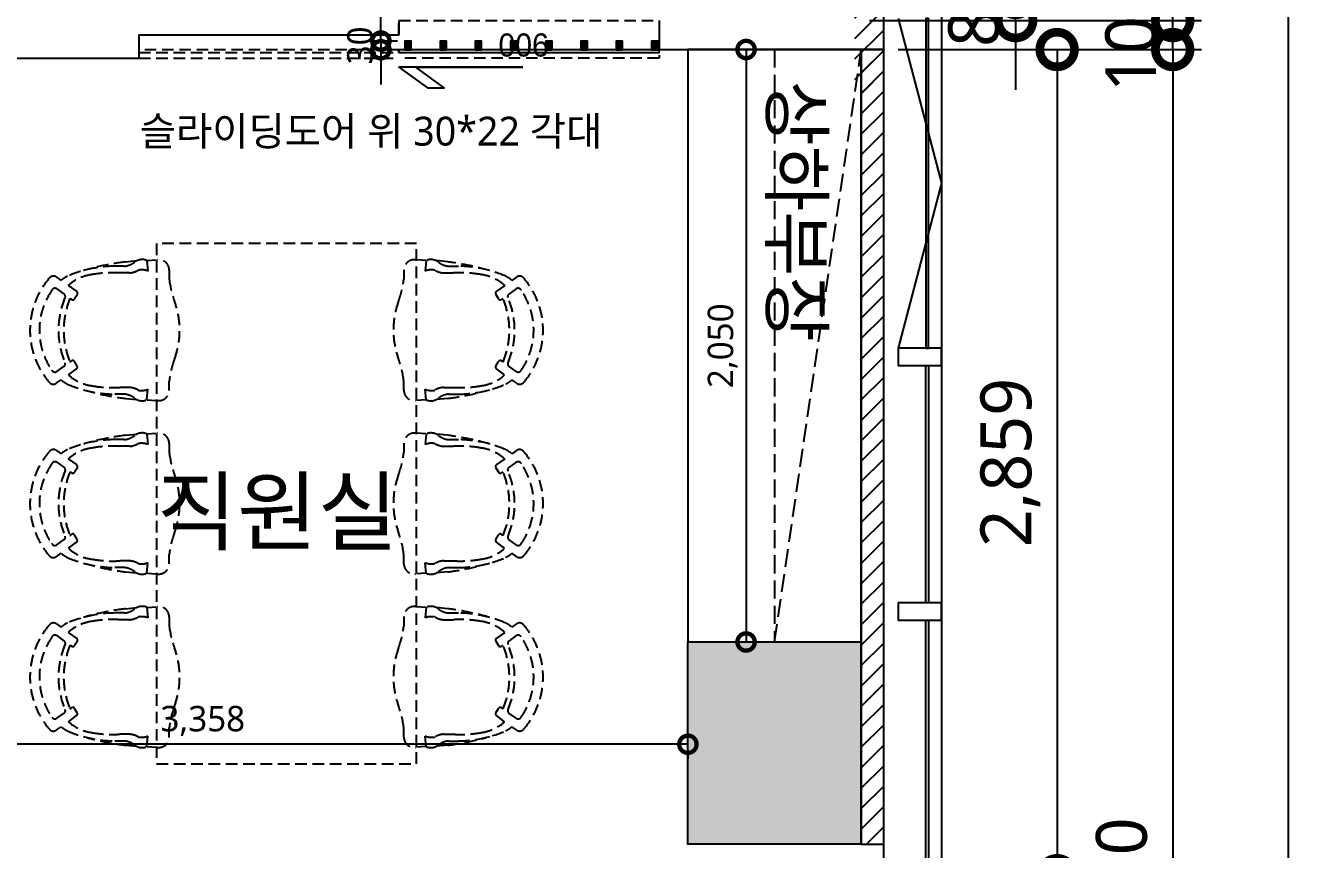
# Model space of a CAD drawing. Extents: x 11477420 to 23072185, y -28506554 to -14238804.
# Drawn here: x 11534905 to 11539374, y -14255706 to -14252857 of the extents above; entities that cross this region are included whole.
import ezdxf
from ezdxf.enums import TextEntityAlignment as Align

# ---------------------------------------------------------------- set-up
doc = ezdxf.new("R2010")
doc.units = 0
doc.header["$LTSCALE"] = 50
doc.header["$MEASUREMENT"] = 0
doc.linetypes.add('DASH', pattern=[0.35, 0.25, -0.1])
doc.linetypes.add('DH-HID2', pattern=[1.2, 0.8, -0.4])
doc.layers.get('0').update_dxf_attribs({"linetype": 'CONTINUOUS'})
doc.layers.get('DEFPOINTS').update_dxf_attribs({"linetype": 'CONTINUOUS'})
for name, color, linetype in [('03-TEXT', 3, 'CONTINUOUS'), ('03-WAL NEW', 3, 'CONTINUOUS'), ('07-DIM WAL', 5, 'CONTINUOUS'), ('1.천장.벽체선(내벽)', 3, 'CONTINUOUS'), ('2.글자선', 60, 'CONTINUOUS'), ('2CONTINUOUS', 2, 'CONTINUOUS'), ('3 가구-붙박이', 6, 'CONTINUOUS'), ('3.기호.계단선', 30, 'CONTINUOUS'), ('4.가구-붙박이', 6, 'CONTINUOUS'), ('8.패턴선', 8, 'CONTINUOUS'), ('C-WIN', 4, 'CONTINUOUS'), ('CO-DOOR', 8, 'CONTINUOUS'), ('FU-FURM', 251, 'DH-HID2')]:
    doc.layers.add(name, color=color, linetype=linetype)
doc.styles.add('DAWIN', font='NanumSquareR.ttf')
doc.styles.add('W-TEXT2', font='Dotum.ttf')
doc.styles.add('맑은 고딕', font='malgun.ttf')
doc.dimstyles.new('40', dxfattribs={"dimscale": 40, "dimtxt": 2.2, "dimasz": 3, "dimexe": 1.25, "dimexo": 0.625, "dimtad": 1, "dimdec": 0, "dimzin": 0, "dimdsep": 46, "dimlunit": 6, "dimtxsty": 'DAWIN', "dimblk1": 'DOTSMALL', "dimblk2": 'DOTSMALL', "dimsah": 1, "dimcen": 0.001, "dimclrd": 1, "dimclre": 1, "dimclrt": 3, "dimadec": 0, "dimazin": 0, "dimtfac": 1, "dimtdec": 0, "dimtix": 1, "dimtmove": 2, "dimatfit": 3, "dimldrblk": 'DOTSMALL', "dimfxl": 0, "dimtolj": 1, "dimtzin": 0, "dimarcsym": 0})
doc.dimstyles.new('80', dxfattribs={"dimscale": 80, "dimtxt": 2.2, "dimasz": 3, "dimexe": 1.25, "dimexo": 0.625, "dimtad": 1, "dimdec": 0, "dimzin": 0, "dimdsep": 46, "dimlunit": 6, "dimtxsty": 'DAWIN', "dimblk1": 'DOTSMALL', "dimblk2": 'DOTSMALL', "dimsah": 1, "dimcen": 0.001, "dimclrd": 1, "dimclre": 1, "dimclrt": 3, "dimadec": 0, "dimazin": 0, "dimtfac": 1, "dimtdec": 0, "dimtix": 1, "dimtmove": 2, "dimatfit": 3, "dimldrblk": 'DOTSMALL', "dimfxl": 0, "dimtolj": 1, "dimtzin": 0, "dimarcsym": 0})

# ---------------------------------------------------------------- blocks, each defined once
blk = doc.blocks.new('flooor')
at = {"layer": '8.패턴선', "ltscale": 30}
h = blk.add_hatch(color=256, dxfattribs=at)
h.dxf.hatch_style = 1
h.paths.add_polyline_path([(11507656.8, -14172891.8), (11491856.8, -14172891.8), (11491856.8, -14188496.8), (11492056.8, -14188496.8), (11492056.8, -14187881.8), (11492216.8, -14187881.8), (11492216.8, -14187096.8), (11492056.8, -14187096.8), (11492056.8, -14177741.8), (11494956.8, -14177741.8), (11494956.8, -14177541.8), (11492056.8, -14177541.8), (11492056.8, -14173091.8), (11494756.8, -14173091.8), (11494756.8, -14176541.8), (11494956.8, -14176541.8), (11494956.8, -14173091.8), (11500056.8, -14173091.8), (11500056.8, -14176141.8), (11500256.8, -14176141.8), (11500256.8, -14173091.8), (11503456.8, -14173091.8), (11503456.8, -14176141.8), (11503656.8, -14176141.8), (11503656.8, -14175391.8), (11504256.8, -14175391.8), (11504256.8, -14175302.3), (11504246.8, -14175302.3), (11504246.8, -14175262.3), (11504256.8, -14175191.8), (11503656.8, -14175191.8), (11503656.8, -14173091.8), (11505856.8, -14173091.8), (11505856.8, -14175191.8), (11505256.8, -14175191.8), (11505256.8, -14175262.3), (11505266.8, -14175262.3), (11505266.8, -14175316.8), (11505256.8, -14175316.8), (11505256.8, -14175391.8), (11506056.8, -14175391.8), (11506056.8, -14174691.8), (11509204.8, -14174691.8), (11509204.8, -14174491.8), (11506056.8, -14174491.8), (11506056.8, -14173091.8), (11507656.8, -14173091.8)])
h.paths.add_polyline_path([(11499856.8, -14177741.8), (11504356.8, -14177741.8), (11504356.8, -14177541.8), (11499106.8, -14177541.8), (11499106.8, -14177566.8), (11499106.8, -14177716.8), (11499106.8, -14177741.8), (11499106.8, -14177991.8), (11499856.8, -14177991.8)], flags=17)
h.paths.add_polyline_path([(11506056.8, -14177541.8), (11505856.8, -14177541.8), (11505356.8, -14177541.8), (11505356.8, -14177741.8), (11505356.8, -14177941.8), (11506056.8, -14177941.8)], flags=17)
h.paths.add_polyline_path([(11512534.8, -14172891.8), (11511656.8, -14172891.8), (11511656.8, -14173091.8), (11511656.8, -14173691.8), (11512334.8, -14173691.8), (11512334.8, -14174491.8), (11511854.8, -14174491.8), (11511854.8, -14174691.8), (11512334.8, -14174691.8), (11512334.8, -14174791.8), (11512534.8, -14174791.8)])
h.paths.add_polyline_path([(11512534.8, -14175641.8), (11512384.8, -14175641.8), (11512334.8, -14175641.8), (11512334.8, -14176391.8), (11512534.8, -14176391.8)])
h.paths.add_polyline_path([(11512534.8, -14176941.8), (11512384.8, -14176941.8), (11512334.8, -14176941.8), (11512334.8, -14177100.8), (11511772.8, -14177100.8), (11511772.8, -14177941.8), (11512334.8, -14177941.8), (11512334.8, -14178041.8), (11512534.8, -14178041.8)])
h.paths.add_polyline_path([(11512534.8, -14179271.8), (11512384.8, -14179271.8), (11512334.8, -14179271.8), (11512334.8, -14179836.8), (11512534.8, -14179836.8)])
h.paths.add_polyline_path([(11512256.8, -14184446.8), (11511656.8, -14184446.8), (11511656.8, -14185146.8), (11512256.8, -14185146.8)])
h.paths.add_polyline_path([(11507213.8, -14187066.8), (11506733.8, -14187066.8), (11506733.8, -14187846.8), (11507213.8, -14187846.8)], flags=17)
h.paths.add_polyline_path([(11499706.8, -14186781.8), (11499221.8, -14186781.8), (11499221.8, -14187556.8), (11499706.8, -14187556.8)], flags=17)
at = {"ltscale": 30}
blk.add_lwpolyline([(11512384.8, -14182289.8), (11512534.8, -14182859.8), (11512384.8, -14183429.8)], dxfattribs=at)
at = {"layer": '2CONTINUOUS', "ltscale": 30}
blk.add_line((11512256.8, -14185146.8), (11512256.8, -14184446.8), dxfattribs=at)
blk.add_lwpolyline([(11512256.8, -14185146.8), (11511656.8, -14185146.8), (11511656.8, -14184446.8), (11512256.8, -14184446.8)], dxfattribs=at)
at = {"layer": 'C-WIN', "ltscale": 30}
for p, q in [((11512334.8, -14185255.4), (11512334.8, -14179836.8)), ((11512534.8, -14179836.8), (11512534.8, -14185338.2))]:
    blk.add_line(p, q, dxfattribs=at)
for points in [[(11512479.8, -14183429.8), (11512489.8, -14183429.8), (11512489.8, -14182289.8), (11512479.8, -14182289.8)], [(11512534.8, -14183489.8), (11512534.8, -14183429.8), (11512384.8, -14183429.8), (11512384.8, -14183489.8)], [(11512534.8, -14184371.1), (11512534.8, -14184311.1), (11512384.8, -14184311.1), (11512384.8, -14184371.1)]]:
    blk.add_lwpolyline(points, close=True, dxfattribs=at)
for points in [[(11512479.8, -14184311.1), (11512479.8, -14183489.8), (11512489.8, -14183489.8), (11512489.8, -14184311.1)], [(11512479.8, -14185315.1), (11512479.8, -14184371.1)], [(11512489.8, -14184371.1), (11512489.8, -14185319.3)]]:
    blk.add_lwpolyline(points, dxfattribs=at)
blk = doc.blocks.new('_DOTSMALL')
at = {"color": 0, "linetype": 'ByBlock', "const_width": 0.5}
blk.add_lwpolyline([(-0.0625, 0, 1), (0.0625, 0, 1)], format="xyb", close=True, dxfattribs=at)
blk = doc.blocks.new('*D92')
at = {"layer": '07-DIM WAL', "color": 1, "lineweight": -2, "ltscale": 30}
for p, q in [((11537924.1, -14245384.4), (11539374.1, -14245384.4)), ((11539274.1, -14245384.4), (11539274.1, -14258839.4)), ((11537924.1, -14258839.4), (11539374.1, -14258839.4))]:
    blk.add_line(p, q, dxfattribs=at)
at = {"layer": 'DEFPOINTS', "color": 0, "ltscale": 30}
for p in [(11537874.1, -14245384.4), (11537874.1, -14258839.4), (11539274.1, -14258839.4)]:
    blk.add_point(p, dxfattribs=at)
at = {"layer": '07-DIM WAL', "color": 1, "lineweight": -2, "ltscale": 30, "xscale": 240, "yscale": 240, "zscale": 240}
for p, rotation in [((11539274.1, -14245384.4), 90), ((11539274.1, -14258839.4), 270)]:
    blk.add_blockref('_DOTSMALL', p, dxfattribs=dict(at, rotation=rotation))
at = {"layer": '07-DIM WAL', "color": 3, "ltscale": 30, "insert": (11539112.5, -14252111.9), "char_height": 176, "attachment_point": 5, "rotation": 90, "style": 'DAWIN'}
blk.add_mtext('\\A1;13,455', dxfattribs=at)
blk = doc.blocks.new('*D114')
at = {"layer": '07-DIM WAL', "color": 1, "lineweight": -2, "ltscale": 30}
for p, q in [((11538874.1, -14252839.4), (11538874.1, -14252599.4)), ((11537924.1, -14252839.4), (11538974.1, -14252839.4)), ((11538874.1, -14252939.4), (11538874.1, -14252839.4)), ((11537924.1, -14252939.4), (11538974.1, -14252939.4)), ((11538874.1, -14252939.4), (11538874.1, -14253179.4))]:
    blk.add_line(p, q, dxfattribs=at)
at = {"layer": 'DEFPOINTS', "color": 0, "ltscale": 30}
for p in [(11537874.1, -14252839.4), (11538874.1, -14252839.4), (11537874.1, -14252939.4)]:
    blk.add_point(p, dxfattribs=at)
at = {"layer": '07-DIM WAL', "color": 1, "lineweight": -2, "ltscale": 30, "xscale": 240, "yscale": 240, "zscale": 240}
for p, rotation in [((11538874.1, -14252839.4), 270), ((11538874.1, -14252939.4), 90)]:
    blk.add_blockref('_DOTSMALL', p, dxfattribs=dict(at, rotation=rotation))
at = {"layer": '07-DIM WAL', "color": 3, "ltscale": 30, "insert": (11538730, -14252889.4), "char_height": 176, "attachment_point": 5, "rotation": 90, "style": 'DAWIN'}
blk.add_mtext('\\A1;100', dxfattribs=at)
blk = doc.blocks.new('*D115')
at = {"layer": '07-DIM WAL', "color": 1, "lineweight": -2, "ltscale": 30}
for p, q in [((11537924.1, -14252939.4), (11538974.1, -14252939.4)), ((11538874.1, -14252939.4), (11538874.1, -14258839.4)), ((11537924.1, -14258839.4), (11538974.1, -14258839.4))]:
    blk.add_line(p, q, dxfattribs=at)
at = {"layer": 'DEFPOINTS', "color": 0, "ltscale": 30}
for p in [(11537874.1, -14252939.4), (11537874.1, -14258839.4), (11538874.1, -14258839.4)]:
    blk.add_point(p, dxfattribs=at)
at = {"layer": '07-DIM WAL', "color": 1, "lineweight": -2, "ltscale": 30, "xscale": 240, "yscale": 240, "zscale": 240}
for p, rotation in [((11538874.1, -14252939.4), 90), ((11538874.1, -14258839.4), 270)]:
    blk.add_blockref('_DOTSMALL', p, dxfattribs=dict(at, rotation=rotation))
at = {"layer": '07-DIM WAL', "color": 3, "ltscale": 30, "insert": (11538712.5, -14255889.4), "char_height": 176, "attachment_point": 5, "rotation": 90, "style": 'DAWIN'}
blk.add_mtext('\\A1;5,900', dxfattribs=at)
blk = doc.blocks.new('*D116')
at = {"layer": '07-DIM WAL', "color": 1, "lineweight": -2, "ltscale": 30}
for p, q in [((11537924.1, -14252939.4), (11538574.1, -14252939.4)), ((11538474.1, -14252939.4), (11538474.1, -14255798)), ((11537924.1, -14255798), (11538574.1, -14255798))]:
    blk.add_line(p, q, dxfattribs=at)
at = {"layer": 'DEFPOINTS', "color": 0, "ltscale": 30}
for p in [(11537874.1, -14252939.4), (11537874.1, -14255798), (11538474.1, -14255798)]:
    blk.add_point(p, dxfattribs=at)
at = {"layer": '07-DIM WAL', "color": 1, "lineweight": -2, "ltscale": 30, "xscale": 240, "yscale": 240, "zscale": 240}
for p, rotation in [((11538474.1, -14252939.4), 90), ((11538474.1, -14255798), 270)]:
    blk.add_blockref('_DOTSMALL', p, dxfattribs=dict(at, rotation=rotation))
at = {"layer": '07-DIM WAL', "color": 3, "ltscale": 30, "insert": (11538312.5, -14254368.7), "char_height": 176, "attachment_point": 5, "rotation": 90, "style": 'DAWIN'}
blk.add_mtext('\\A1;2,859', dxfattribs=at)
blk = doc.blocks.new('F-509')
at = {"layer": 'FU-FURM'}
for p, q in [((116.1, 796.9), (127.9, 779.9)), ((157.1, 795.2), (175.2, 769.3)), ((443.1, 794.8), (424.5, 769.2)), ((483.9, 796.4), (472.4, 780)), ((716.1, 796.9), (727.9, 779.9)), ((757.1, 795.2), (775.2, 769.3)), ((1043.1, 794.8), (1024.5, 769.2)), ((1083.9, 796.4), (1072.4, 780)), ((1316.1, 796.9), (1327.9, 779.9)), ((1357.1, 795.2), (1375.2, 769.3)), ((1643.1, 794.8), (1624.5, 769.2)), ((1683.9, 796.4), (1672.4, 780)), ((145.3, 754.6), (166.3, 726.5)), ((176, 724.4), (191.4, 733.8)), ((189.9, 749.5), (193.6, 744.2)), ((410.1, 749), (406.4, 743.6)), ((424, 723.9), (408.6, 733.3)), ((454.3, 755.3), (433.7, 725.9)), ((745.3, 754.6), (766.3, 726.5)), ((776, 724.4), (791.4, 733.8)), ((789.9, 749.5), (793.6, 744.2)), ((1010.1, 749), (1006.4, 743.6)), ((1024, 723.9), (1008.6, 733.3)), ((1054.3, 755.3), (1033.7, 725.9)), ((1345.3, 754.6), (1366.3, 726.5)), ((1376, 724.4), (1391.4, 733.8)), ((1389.9, 749.5), (1393.6, 744.2)), ((1610.1, 749), (1606.4, 743.6)), ((1624, 723.9), (1608.6, 733.3)), ((1654.3, 755.3), (1633.7, 725.9)), ((78.5, 561.5), (78.5, 594.7)), ((521.5, 561.5), (521.5, 594.7)), ((678.5, 561.5), (678.5, 594.7)), ((1121.5, 561.5), (1121.5, 594.7)), ((1278.5, 561.5), (1278.5, 594.7)), ((1721.5, 561.5), (1721.5, 594.7)), ((63.7, 557.8), (60.5, 519.4)), ((101.9, 544), (101.9, 577.2)), ((498.1, 544), (498.1, 577.2)), ((536.3, 557.8), (540.8, 516.8)), ((663.7, 557.8), (660.5, 519.4)), ((701.9, 544), (701.9, 577.2)), ((1098.1, 544), (1098.1, 577.2)), ((1136.3, 557.8), (1140.8, 516.8)), ((1263.7, 557.8), (1260.5, 519.4)), ((1301.9, 544), (1301.9, 577.2)), ((1698.1, 544), (1698.1, 577.2)), ((1736.3, 557.8), (1740.8, 516.8)), ((1800, 450), (0, 450)), ((0, 450), (0, -450)), ((59.1, 483.4), (56.7, 449.8)), ((58.7, 483.5), (95.5, 480.2)), ((541.3, 483.5), (504.5, 480.2)), ((540.9, 483.4), (543.3, 449.8)), ((659.1, 483.4), (656.7, 449.8)), ((658.7, 483.5), (695.5, 480.2)), ((1141.3, 483.5), (1104.5, 480.2)), ((1140.9, 483.4), (1143.3, 449.8)), ((1259.1, 483.4), (1256.7, 449.8)), ((1258.7, 483.5), (1295.5, 480.2)), ((1741.3, 483.5), (1704.5, 480.2)), ((1740.9, 483.4), (1743.3, 449.8)), ((1800, -450), (1800, 450)), ((92.3, 406), (123.7, 406)), ((507.7, 406), (476.3, 406)), ((692.3, 406), (723.7, 406)), ((1107.7, 406), (1076.3, 406)), ((1292.3, 406), (1323.7, 406)), ((1707.7, 406), (1676.3, 406)), ((92.3, -406), (123.7, -406)), ((507.7, -406), (476.3, -406)), ((692.3, -406), (723.7, -406)), ((1107.7, -406), (1076.3, -406)), ((1292.3, -406), (1323.7, -406)), ((1707.7, -406), (1676.3, -406)), ((0, -450), (1800, -450)), ((59.1, -483.4), (56.7, -449.8)), ((58.7, -483.5), (95.5, -480.2)), ((541.3, -483.5), (504.5, -480.2)), ((540.9, -483.4), (543.3, -449.8)), ((659.1, -483.4), (656.7, -449.8)), ((658.7, -483.5), (695.5, -480.2)), ((1141.3, -483.5), (1104.5, -480.2)), ((1140.9, -483.4), (1143.3, -449.8)), ((1259.1, -483.4), (1256.7, -449.8)), ((1258.7, -483.5), (1295.5, -480.2)), ((1741.3, -483.5), (1704.5, -480.2)), ((1740.9, -483.4), (1743.3, -449.8)), ((63.7, -557.8), (60.5, -519.4)), ((536.3, -557.8), (540.8, -516.8)), ((663.7, -557.8), (660.5, -519.4)), ((1136.3, -557.8), (1140.8, -516.8)), ((1263.7, -557.8), (1260.5, -519.4)), ((1736.3, -557.8), (1740.8, -516.8)), ((78.5, -561.5), (78.5, -594.7)), ((101.9, -544), (101.9, -577.2)), ((498.1, -544), (498.1, -577.2)), ((521.5, -561.5), (521.5, -594.7)), ((678.5, -561.5), (678.5, -594.7)), ((701.9, -544), (701.9, -577.2)), ((1098.1, -544), (1098.1, -577.2)), ((1121.5, -561.5), (1121.5, -594.7)), ((1278.5, -561.5), (1278.5, -594.7)), ((1301.9, -544), (1301.9, -577.2)), ((1698.1, -544), (1698.1, -577.2)), ((1721.5, -561.5), (1721.5, -594.7)), ((145.3, -754.6), (166.3, -726.5)), ((176, -724.4), (191.4, -733.8)), ((189.9, -749.5), (193.6, -744.2)), ((410.1, -749), (406.4, -743.6)), ((424, -723.9), (408.6, -733.3)), ((454.3, -755.3), (433.7, -725.9)), ((745.3, -754.6), (766.3, -726.5)), ((776, -724.4), (791.4, -733.8)), ((789.9, -749.5), (793.6, -744.2)), ((1010.1, -749), (1006.4, -743.6)), ((1024, -723.9), (1008.6, -733.3)), ((1054.3, -755.3), (1033.7, -725.9)), ((1345.3, -754.6), (1366.3, -726.5)), ((1376, -724.4), (1391.4, -733.8)), ((1389.9, -749.5), (1393.6, -744.2)), ((1610.1, -749), (1606.4, -743.6)), ((1624, -723.9), (1608.6, -733.3)), ((1654.3, -755.3), (1633.7, -725.9)), ((116.1, -796.9), (127.9, -779.9)), ((157.1, -795.2), (175.2, -769.3)), ((443.1, -794.8), (424.5, -769.2)), ((483.9, -796.4), (472.4, -780)), ((716.1, -796.9), (727.9, -779.9)), ((757.1, -795.2), (775.2, -769.3)), ((1043.1, -794.8), (1024.5, -769.2)), ((1083.9, -796.4), (1072.4, -780)), ((1316.1, -796.9), (1327.9, -779.9)), ((1357.1, -795.2), (1375.2, -769.3)), ((1643.1, -794.8), (1624.5, -769.2)), ((1683.9, -796.4), (1672.4, -780))]:
    blk.add_line(p, q, dxfattribs=at)
for centre, radius, start, end in [((299.7, 612.2), 275.8, 48.9849, 130.9236), ((299.7, 612.2), 243.3, 55.1442, 124.746), ((899.7, 612.2), 275.8, 48.9849, 130.9236), ((899.7, 612.2), 243.3, 55.1442, 124.746), ((1499.7, 612.2), 275.8, 48.9849, 130.9236), ((1499.7, 612.2), 243.3, 55.1442, 124.746), ((131.1, 807.1), 18.1, 130.7501, 214.0875), ((166.8, 801.9), 11.7, 117.6527, 214.5336), ((433.3, 801.5), 11.7, 325.4666, 62.3478), ((468.9, 806.6), 18.1, 325.9124, 49.2502), ((731.1, 807.1), 18.1, 130.7501, 214.0875), ((766.8, 801.9), 11.7, 117.6527, 214.5336), ((1033.3, 801.5), 11.7, 325.4666, 62.3478), ((1068.9, 806.6), 18.1, 325.9124, 49.2502), ((1331.1, 807.1), 18.1, 130.7501, 214.0875), ((1366.8, 801.9), 11.7, 117.6527, 214.5336), ((1633.3, 801.5), 11.7, 325.4666, 62.3478), ((1668.9, 806.6), 18.1, 325.9124, 49.2502), ((204.2, 713.9), 100.8, 139.1184, 153.753), ((182.9, 775.1), 9.64, 217.092, 296.3528), ((299.7, 505.2), 284.4, 66.6471, 113.3047), ((299.7, 487.1), 284.4, 67.1404, 112.724), ((416.8, 775), 9.64, 243.6473, 322.908), ((396.2, 714), 100.8, 26.247, 40.7292), ((804.2, 713.9), 100.8, 139.1184, 153.753), ((782.9, 775.1), 9.64, 217.092, 296.3528), ((899.7, 505.2), 284.4, 66.6471, 113.3047), ((899.7, 487.1), 284.4, 67.1404, 112.724), ((1016.8, 775), 9.64, 243.6473, 322.908), ((996.2, 714), 100.8, 26.247, 40.7292), ((1404.2, 713.9), 100.8, 139.1184, 153.753), ((1382.9, 775.1), 9.64, 217.092, 296.3528), ((1499.7, 505.2), 284.4, 66.6471, 113.3047), ((1499.7, 487.1), 284.4, 67.1404, 112.724), ((1616.8, 775), 9.64, 243.6473, 322.908), ((1596.2, 714), 100.8, 26.247, 40.7292), ((508.2, 589.1), 429.7, 156.7536, 179.259), ((257, 653.8), 150.6, 137.9194, 172.5243), ((172.2, 730.6), 7.23, 214.9997, 301.3075), ((187.7, 740), 7.23, 301.3071, 34.9997), ((412.3, 739.5), 7.23, 144.9995, 238.6929), ((427.8, 730.1), 7.23, 238.6924, 325.0004), ((343, 653.8), 150.6, 7.4757, 42.378), ((91.8, 589.1), 429.7, 0.741, 23.2464), ((1108.2, 589.1), 429.7, 156.7536, 179.259), ((857, 653.8), 150.6, 137.9194, 172.5243), ((772.2, 730.6), 7.23, 214.9997, 301.3075), ((787.7, 740), 7.23, 301.3071, 34.9997), ((1012.3, 739.5), 7.23, 144.9995, 238.6929), ((1027.8, 730.1), 7.23, 238.6924, 325.0004), ((943, 653.8), 150.6, 7.4757, 42.378), ((691.8, 589.1), 429.7, 0.741, 23.2464), ((1708.2, 589.1), 429.7, 156.7536, 179.259), ((1457, 653.8), 150.6, 137.9194, 172.5243), ((1372.2, 730.6), 7.23, 214.9997, 301.3075), ((1387.7, 740), 7.23, 301.3071, 34.9997), ((1612.3, 739.5), 7.23, 144.9995, 238.6929), ((1627.8, 730.1), 7.23, 238.6924, 325.0004), ((1543, 653.8), 150.6, 7.4757, 42.378), ((1291.8, 589.1), 429.7, 0.741, 23.2464), ((961.3, 447.1), 904.4, 163.5478, 172.973), ((504.6, 601.2), 403.4, 169.6933, 183.4014), ((95.4, 601.2), 403.4, 356.5986, 10.3067), ((-361.3, 447.1), 904.4, 7.027, 16.4522), ((1561.3, 447.1), 904.4, 163.5478, 172.973), ((1104.6, 601.2), 403.4, 169.6933, 183.4014), ((695.4, 601.2), 403.4, 356.5986, 10.3067), ((238.7, 447.1), 904.4, 7.027, 16.4522), ((2161.3, 447.1), 904.4, 163.5478, 172.973), ((1704.6, 601.2), 403.4, 169.6933, 183.4014), ((1295.4, 601.2), 403.4, 356.5986, 10.3067), ((838.7, 447.1), 904.4, 7.027, 16.4522), ((12.4, 599.8), 66.3, 7.6833, 7.6834), ((612.4, 599.8), 66.3, 7.6833, 7.6834), ((1212.4, 599.8), 66.3, 7.6833, 7.6834), ((12.4, 566.6), 66.3, 320.6575, 355.5515), ((35.7, 548), 66.3, 329.0557, 356.5514), ((564.3, 548), 66.3, 183.4486, 210.9443), ((587.6, 566.6), 66.3, 184.4485, 219.3424), ((612.4, 566.6), 66.3, 320.6575, 355.5515), ((635.7, 548), 66.3, 329.0557, 356.5514), ((1164.3, 548), 66.3, 183.4486, 210.9443), ((1187.6, 566.6), 66.3, 184.4485, 219.3424), ((1212.4, 566.6), 66.3, 320.6575, 355.5515), ((1235.7, 548), 66.3, 329.0557, 356.5514), ((1764.3, 548), 66.3, 183.4486, 210.9443), ((1787.6, 566.6), 66.3, 184.4485, 219.3424), ((98.4, 499.5), 42.8, 144.1119, 201.9627), ((150.1, 501.9), 58.8, 168.2458, 201.6628), ((449.9, 501.9), 58.8, 338.3372, 11.7542), ((501.6, 499.5), 42.8, 338.0372, 35.8882), ((698.4, 499.5), 42.8, 144.1119, 201.9627), ((750.1, 501.9), 58.8, 168.2458, 201.6628), ((1049.9, 501.9), 58.8, 338.3372, 11.7542), ((1101.6, 499.5), 42.8, 338.0372, 35.8882), ((1298.4, 499.5), 42.8, 144.1119, 201.9627), ((1350.1, 501.9), 58.8, 168.2458, 201.6628), ((1649.9, 501.9), 58.8, 338.3372, 11.7542), ((1701.6, 499.5), 42.8, 338.0372, 35.8882), ((92.3, 442.1), 36.1, 172.9835, 270), ((76.4, 41.3), 367.7, 70.4837, 82.6116), ((523.6, 41.3), 367.7, 97.3884, 109.5163), ((507.7, 442.1), 36.1, 270, 7.0165), ((692.3, 442.1), 36.1, 172.9835, 270), ((676.4, 41.3), 367.7, 70.4837, 82.6116), ((1123.6, 41.3), 367.7, 97.3884, 109.5163), ((1107.7, 442.1), 36.1, 270, 7.0165), ((1292.3, 442.1), 36.1, 172.9835, 270), ((1276.4, 41.3), 367.7, 70.4837, 82.6116), ((1723.6, 41.3), 367.7, 97.3884, 109.5163), ((1707.7, 442.1), 36.1, 270, 7.0165), ((300, 659.5), 289.7, 249.6554, 290.3446), ((900, 659.5), 289.7, 249.6554, 290.3446), ((1500, 659.5), 289.7, 249.6554, 290.3446), ((76.4, -41.3), 367.7, 277.3884, 289.5163), ((300, -659.5), 289.7, 69.6554, 110.3446), ((523.6, -41.3), 367.7, 250.4837, 262.6116), ((676.4, -41.3), 367.7, 277.3884, 289.5163), ((900, -659.5), 289.7, 69.6554, 110.3446), ((1123.6, -41.3), 367.7, 250.4837, 262.6116), ((1276.4, -41.3), 367.7, 277.3884, 289.5163), ((1500, -659.5), 289.7, 69.6554, 110.3446), ((1723.6, -41.3), 367.7, 250.4837, 262.6116), ((92.3, -442.1), 36.1, 90, 187.0165), ((507.7, -442.1), 36.1, 352.9835, 90), ((692.3, -442.1), 36.1, 90, 187.0165), ((1107.7, -442.1), 36.1, 352.9835, 90), ((1292.3, -442.1), 36.1, 90, 187.0165), ((1707.7, -442.1), 36.1, 352.9835, 90), ((98.4, -499.5), 42.8, 158.0373, 215.8881), ((150.1, -501.9), 58.8, 158.3372, 191.7542), ((449.9, -501.9), 58.8, 348.2458, 21.6628), ((501.6, -499.5), 42.8, 324.1118, 21.9628), ((698.4, -499.5), 42.8, 158.0373, 215.8881), ((750.1, -501.9), 58.8, 158.3372, 191.7542), ((1049.9, -501.9), 58.8, 348.2458, 21.6628), ((1101.6, -499.5), 42.8, 324.1118, 21.9628), ((1298.4, -499.5), 42.8, 158.0373, 215.8881), ((1350.1, -501.9), 58.8, 158.3372, 191.7542), ((1649.9, -501.9), 58.8, 348.2458, 21.6628), ((1701.6, -499.5), 42.8, 324.1118, 21.9628), ((12.4, -566.6), 66.3, 4.4485, 39.3425), ((35.7, -548), 66.3, 3.4486, 30.9443), ((564.3, -548), 66.3, 149.0557, 176.5514), ((587.6, -566.6), 66.3, 140.6576, 175.5515), ((612.4, -566.6), 66.3, 4.4485, 39.3425), ((635.7, -548), 66.3, 3.4486, 30.9443), ((1164.3, -548), 66.3, 149.0557, 176.5514), ((1187.6, -566.6), 66.3, 140.6576, 175.5515), ((1212.4, -566.6), 66.3, 4.4485, 39.3425), ((1235.7, -548), 66.3, 3.4486, 30.9443), ((1764.3, -548), 66.3, 149.0557, 176.5514), ((1787.6, -566.6), 66.3, 140.6576, 175.5515), ((961.3, -447.1), 904.4, 187.027, 196.4522), ((504.6, -601.2), 403.4, 176.5986, 190.3067), ((95.4, -601.2), 403.4, 349.6933, 3.4014), ((-361.3, -447.1), 904.4, 343.5478, 352.973), ((1561.3, -447.1), 904.4, 187.027, 196.4522), ((1104.6, -601.2), 403.4, 176.5986, 190.3067), ((695.4, -601.2), 403.4, 349.6933, 3.4014), ((238.7, -447.1), 904.4, 343.5478, 352.973), ((2161.3, -447.1), 904.4, 187.027, 196.4522), ((1704.6, -601.2), 403.4, 176.5986, 190.3067), ((1295.4, -601.2), 403.4, 349.6933, 3.4014), ((838.7, -447.1), 904.4, 343.5478, 352.973), ((12.4, -599.8), 66.3, 352.3166, 352.3167), ((508.2, -589.1), 429.7, 180.741, 203.2464), ((91.8, -589.1), 429.7, 336.7536, 359.259), ((612.4, -599.8), 66.3, 352.3166, 352.3167), ((1108.2, -589.1), 429.7, 180.741, 203.2464), ((691.8, -589.1), 429.7, 336.7536, 359.259), ((1212.4, -599.8), 66.3, 352.3166, 352.3167), ((1708.2, -589.1), 429.7, 180.741, 203.2464), ((1291.8, -589.1), 429.7, 336.7536, 359.259), ((257, -653.8), 150.6, 187.4757, 222.0806), ((343, -653.8), 150.6, 317.622, 352.5243), ((857, -653.8), 150.6, 187.4757, 222.0806), ((943, -653.8), 150.6, 317.622, 352.5243), ((1457, -653.8), 150.6, 187.4757, 222.0806), ((1543, -653.8), 150.6, 317.622, 352.5243), ((204.2, -713.9), 100.8, 206.247, 220.8816), ((172.2, -730.6), 7.23, 58.6925, 145.0003), ((299.7, -487.1), 284.4, 247.276, 292.8596), ((187.7, -740), 7.23, 325.0003, 58.6929), ((412.3, -739.5), 7.23, 121.3071, 215.0005), ((427.8, -730.1), 7.23, 34.9996, 121.3076), ((396.2, -714), 100.8, 319.2708, 333.753), ((804.2, -713.9), 100.8, 206.247, 220.8816), ((772.2, -730.6), 7.23, 58.6925, 145.0003), ((899.7, -487.1), 284.4, 247.276, 292.8596), ((787.7, -740), 7.23, 325.0003, 58.6929), ((1012.3, -739.5), 7.23, 121.3071, 215.0005), ((1027.8, -730.1), 7.23, 34.9996, 121.3076), ((996.2, -714), 100.8, 319.2708, 333.753), ((1404.2, -713.9), 100.8, 206.247, 220.8816), ((1372.2, -730.6), 7.23, 58.6925, 145.0003), ((1499.7, -487.1), 284.4, 247.276, 292.8596), ((1387.7, -740), 7.23, 325.0003, 58.6929), ((1612.3, -739.5), 7.23, 121.3071, 215.0005), ((1627.8, -730.1), 7.23, 34.9996, 121.3076), ((1596.2, -714), 100.8, 319.2708, 333.753), ((131.1, -807.1), 18.1, 145.9125, 229.2499), ((166.8, -801.9), 11.7, 145.4664, 242.3473), ((182.9, -775.1), 9.64, 63.6472, 142.908), ((299.7, -505.2), 284.4, 246.6953, 293.3529), ((416.8, -775), 9.64, 37.092, 116.3527), ((433.3, -801.5), 11.7, 297.6522, 34.5334), ((468.9, -806.6), 18.1, 310.7498, 34.0876), ((731.1, -807.1), 18.1, 145.9125, 229.2499), ((766.8, -801.9), 11.7, 145.4664, 242.3473), ((782.9, -775.1), 9.64, 63.6472, 142.908), ((899.7, -505.2), 284.4, 246.6953, 293.3529), ((1016.8, -775), 9.64, 37.092, 116.3527), ((1033.3, -801.5), 11.7, 297.6522, 34.5334), ((1068.9, -806.6), 18.1, 310.7498, 34.0876), ((1331.1, -807.1), 18.1, 145.9125, 229.2499), ((1366.8, -801.9), 11.7, 145.4664, 242.3473), ((1382.9, -775.1), 9.64, 63.6472, 142.908), ((1499.7, -505.2), 284.4, 246.6953, 293.3529), ((1616.8, -775), 9.64, 37.092, 116.3527), ((1633.3, -801.5), 11.7, 297.6522, 34.5334), ((1668.9, -806.6), 18.1, 310.7498, 34.0876), ((299.7, -612.2), 275.8, 229.0764, 311.0151), ((299.7, -612.2), 243.3, 235.254, 304.8558), ((899.7, -612.2), 275.8, 229.0764, 311.0151), ((899.7, -612.2), 243.3, 235.254, 304.8558), ((1499.7, -612.2), 275.8, 229.0764, 311.0151), ((1499.7, -612.2), 243.3, 235.254, 304.8558)]:
    blk.add_arc(centre, radius, start, end, dxfattribs=at)
blk = doc.blocks.new('*D150')
at = {"layer": '07-DIM WAL', "color": 1, "lineweight": -2, "ltscale": 30}
for p, q in [((11537196.1, -14255343.2), (11533838.1, -14255343.2)), ((11533838.1, -14255364.4), (11533838.1, -14255393.2)), ((11537196.1, -14255364.4), (11537196.1, -14255393.2))]:
    blk.add_line(p, q, dxfattribs=at)
at = {"layer": 'DEFPOINTS', "color": 0, "ltscale": 30}
for p in [(11533838.1, -14255339.4), (11537196.1, -14255339.4), (11533838.1, -14255343.2)]:
    blk.add_point(p, dxfattribs=at)
at = {"layer": '07-DIM WAL', "color": 1, "lineweight": -2, "ltscale": 30, "xscale": 120, "yscale": 120, "zscale": 120, "rotation": 180}
blk.add_blockref('_DOTSMALL', (11533838.1, -14255343.2), dxfattribs=at)
at = {"layer": '07-DIM WAL', "color": 1, "lineweight": -2, "ltscale": 30, "xscale": 120, "yscale": 120, "zscale": 120}
blk.add_blockref('_DOTSMALL', (11537196.1, -14255343.2), dxfattribs=at)
at = {"layer": '07-DIM WAL', "color": 3, "ltscale": 30, "insert": (11535517.1, -14255262.4), "char_height": 88, "attachment_point": 5, "style": 'DAWIN'}
blk.add_mtext('\\A1;3,358', dxfattribs=at)
blk = doc.blocks.new('*D152')
at = {"layer": '07-DIM WAL', "color": 1, "lineweight": -2, "ltscale": 30}
for p, q in [((11537221.1, -14252939.4), (11537447.5, -14252939.4)), ((11537397.5, -14252939.4), (11537397.5, -14254989.4)), ((11537221.1, -14254989.4), (11537447.5, -14254989.4))]:
    blk.add_line(p, q, dxfattribs=at)
at = {"layer": 'DEFPOINTS', "color": 0, "ltscale": 30}
for p in [(11537196.1, -14252939.4), (11537196.1, -14254989.4), (11537397.5, -14254989.4)]:
    blk.add_point(p, dxfattribs=at)
at = {"layer": '07-DIM WAL', "color": 1, "lineweight": -2, "ltscale": 30, "xscale": 120, "yscale": 120, "zscale": 120}
for p, rotation in [((11537397.5, -14252939.4), 90), ((11537397.5, -14254989.4), 270)]:
    blk.add_blockref('_DOTSMALL', p, dxfattribs=dict(at, rotation=rotation))
at = {"layer": '07-DIM WAL', "color": 3, "ltscale": 30, "insert": (11537316.7, -14253964.4), "char_height": 88, "attachment_point": 5, "rotation": 90, "style": 'DAWIN'}
blk.add_mtext('\\A1;2,050', dxfattribs=at)
blk = doc.blocks.new('*D411')
at = {"layer": '07-DIM WAL', "color": 1, "lineweight": -2, "ltscale": 10}
for p, q in [((11536133.4, -14252910.2), (11536133.4, -14252790.2)), ((11536191.1, -14252910.2), (11536083.4, -14252910.2)), ((11536133.4, -14252910.2), (11536133.4, -14252940.2)), ((11536191.1, -14252940.2), (11536083.4, -14252940.2)), ((11536133.4, -14252940.2), (11536133.4, -14253060.2))]:
    blk.add_line(p, q, dxfattribs=at)
at = {"layer": 'DEFPOINTS', "color": 0, "ltscale": 10}
for p in [(11536216.1, -14252910.2), (11536133.4, -14252940.2), (11536216.1, -14252940.2)]:
    blk.add_point(p, dxfattribs=at)
at = {"layer": '07-DIM WAL', "color": 1, "lineweight": -2, "ltscale": 10, "xscale": 120, "yscale": 120, "zscale": 120}
for p, rotation in [((11536133.4, -14252910.2), 270), ((11536133.4, -14252940.2), 90)]:
    blk.add_blockref('_DOTSMALL', p, dxfattribs=dict(at, rotation=rotation))
at = {"layer": '07-DIM WAL', "color": 3, "ltscale": 10, "insert": (11536061.4, -14252925.2), "char_height": 88, "attachment_point": 5, "rotation": 90, "style": 'DAWIN'}
blk.add_mtext('\\A1;30', dxfattribs=at)
blk = doc.blocks.new('*D430')
at = {"layer": '07-DIM WAL', "color": 1, "lineweight": -2, "ltscale": 30}
for p, q in [((11538330.4, -14252759.4), (11538330.4, -14252519.4)), ((11537824.1, -14252759.4), (11538430.4, -14252759.4)), ((11538330.4, -14252839.4), (11538330.4, -14252759.4)), ((11537824.1, -14252839.4), (11538430.4, -14252839.4)), ((11538330.4, -14252839.4), (11538330.4, -14253079.4))]:
    blk.add_line(p, q, dxfattribs=at)
at = {"layer": 'DEFPOINTS', "color": 0, "ltscale": 30}
for p in [(11537774.1, -14252759.4), (11538330.4, -14252759.4), (11537774.1, -14252839.4)]:
    blk.add_point(p, dxfattribs=at)
at = {"layer": '07-DIM WAL', "color": 1, "lineweight": -2, "ltscale": 30, "xscale": 240, "yscale": 240, "zscale": 240}
for p, rotation in [((11538330.4, -14252759.4), 270), ((11538330.4, -14252839.4), 90)]:
    blk.add_blockref('_DOTSMALL', p, dxfattribs=dict(at, rotation=rotation))
at = {"layer": '07-DIM WAL', "color": 3, "ltscale": 30, "insert": (11538186.3, -14252799.4), "char_height": 176, "attachment_point": 5, "rotation": 90, "style": 'DAWIN'}
blk.add_mtext('\\A1;80', dxfattribs=at)

msp = doc.modelspace()

# ---------------------------------------------------------------- hatches: boundary and pattern name
at = {"layer": '1.천장.벽체선(내벽)', "ltscale": 30}
h = msp.add_hatch(dxfattribs=at)
h.set_pattern_fill('_USER', color=256, scale=50, angle=45, pattern_type=0)
h.set_pattern_definition([(45, (0, 903), (-35.35533906, 35.35533906), [])])
h.paths.add_polyline_path([(11537774.1, -14250061.4), (11537874.1, -14250061.4), (11537874.1, -14253086.4), (11537774.1, -14253086.4)])
h = msp.add_hatch(dxfattribs=at)
h.set_pattern_fill('_USER', color=256, scale=50, angle=45, pattern_type=0)
h.set_pattern_definition([(45, (0, 28339.06), (-35.35533906, 35.35533906), [])])
h.paths.add_polyline_path([(11537796.1, -14255689.4), (11537874.1, -14255689.4), (11537874.1, -14252939.4), (11537796.1, -14252939.4)])

# ---------------------------------------------------------------- linework, layer by layer
at = {"layer": '03-WAL NEW', "ltscale": 10, "const_width": 22}
for points in [[(11536227.1, -14252910.2), (11536227.1, -14252940.2)], [(11536349.1, -14252910.2), (11536349.1, -14252940.2)], [(11536471.1, -14252910.2), (11536471.1, -14252940.2)], [(11536593.1, -14252910.2), (11536593.1, -14252940.2)], [(11536715.1, -14252910.2), (11536715.1, -14252940.2)], [(11536837.1, -14252910.2), (11536837.1, -14252940.2)], [(11536959.1, -14252910.2), (11536959.1, -14252940.2)], [(11537081.1, -14252910.2), (11537081.1, -14252940.2)]]:
    msp.add_lwpolyline(points, dxfattribs=at)
at = {"layer": '03-WAL NEW'}
for points in [[(11536216.1, -14252940.2), (11536238.1, -14252940.2), (11536238.1, -14252910.2), (11536216.1, -14252910.2)], [(11536338.1, -14252940.2), (11536360.1, -14252940.2), (11536360.1, -14252910.2), (11536338.1, -14252910.2)], [(11536460.1, -14252940.2), (11536482.1, -14252940.2), (11536482.1, -14252910.2), (11536460.1, -14252910.2)], [(11536582.1, -14252940.2), (11536604.1, -14252940.2), (11536604.1, -14252910.2), (11536582.1, -14252910.2)], [(11536704.1, -14252940.2), (11536726.1, -14252940.2), (11536726.1, -14252910.2), (11536704.1, -14252910.2)], [(11536826.1, -14252940.2), (11536848.1, -14252940.2), (11536848.1, -14252910.2), (11536826.1, -14252910.2)], [(11536948.1, -14252940.2), (11536970.1, -14252940.2), (11536970.1, -14252910.2), (11536948.1, -14252910.2)], [(11537070.1, -14252940.2), (11537092.1, -14252940.2), (11537092.1, -14252910.2), (11537070.1, -14252910.2)]]:
    msp.add_lwpolyline(points, close=True, dxfattribs=at)
at = {"layer": '1.천장.벽체선(내벽)', "ltscale": 30}
for p, q in [((11536196.1, -14252839.4), (11536196.1, -14252889.4)), ((11537096.1, -14252839.4), (11537096.1, -14252939.4)), ((11533538.1, -14252969.4), (11535296.1, -14252969.4)), ((11537096.1, -14252939.4), (11537874.1, -14252939.4))]:
    msp.add_line(p, q, dxfattribs=at)
msp.add_lwpolyline([(11536196.1, -14252889.4), (11535296.1, -14252889.4), (11535296.1, -14252969.4)], dxfattribs=at)
msp.add_lwpolyline([(11537796.1, -14255689.4), (11537874.1, -14255689.4), (11537874.1, -14252939.4), (11537796.1, -14252939.4)], close=True, dxfattribs=at)
at = {"layer": '3 가구-붙박이'}
msp.add_lwpolyline([(11537196.1, -14254989.4), (11537796.1, -14254989.4), (11537796.1, -14252939.4), (11537196.1, -14252939.4)], close=True, dxfattribs=at)
at = {"layer": '4.가구-붙박이', "color": 8, "linetype": 'DASH', "ltscale": 5}
msp.add_lwpolyline([(11537496.1, -14252939.4), (11537496.1, -14254989.4), (11537796.1, -14252939.4)], dxfattribs=at)
at = {"layer": 'CO-DOOR', "color": 251, "linetype": 'DH-HID2'}
for points in [[(11536196.1, -14252889.4), (11536196.1, -14252839.4), (11537096.1, -14252839.4), (11537096.1, -14252969.4), (11536196.1, -14252969.4)], [(11536196.1, -14252889.4), (11535296.1, -14252889.4), (11535296.1, -14252969.4), (11536196.1, -14252969.4)]]:
    msp.add_lwpolyline(points, dxfattribs=at)
at = {"layer": 'CO-DOOR', "color": 8, "linetype": 'DH-HID2'}
msp.add_lwpolyline([(11536196.1, -14252940.2), (11535296.1, -14252940.2), (11535296.1, -14252950.2), (11536196.1, -14252950.2)], close=True, dxfattribs=at)
at = {"layer": 'CO-DOOR'}
msp.add_lwpolyline([(11537096.1, -14252940.2), (11536196.1, -14252940.2), (11536196.1, -14252950.2), (11537096.1, -14252950.2)], close=True, dxfattribs=at)
at = {"layer": 'CO-DOOR', "color": 1}
msp.add_lwpolyline([(11536625.2, -14253000.2), (11536196.1, -14253000.2), (11536294.7, -14253072.5), (11536353, -14253072.5), (11536254.4, -14253000.2), (11536625.2, -14253000.2)], close=True, dxfattribs=at)

# ---------------------------------------------------------------- block references
msp.add_blockref('flooor', (25539.3, -70542.6))
at = {"layer": 'FU-FURM', "rotation": 90}
msp.add_blockref('F-509', (11535806.9, -14255410.5), dxfattribs=at)

# ---------------------------------------------------------------- texts
at = {"layer": '03-TEXT', "color": 7, "style": '맑은 고딕'}
msp.add_text('상하부장', height=180, rotation=270, dxfattribs=at).set_placement((11537662.3, -14253046.8), align=Align.TOP_LEFT)
at = {"layer": '03-TEXT', "style": '맑은 고딕'}
msp.add_text('직원실', height=222.22, dxfattribs=at).set_placement((11535356.9, -14254426.9), align=Align.TOP_LEFT)
at = {"layer": '2.글자선', "style": 'W-TEXT2'}
msp.add_text('900', height=80, rotation=180, dxfattribs=at).set_placement((11536627.6, -14252923.7), align=Align.MIDDLE_CENTER)
at = {"layer": '3.기호.계단선', "ltscale": 30, "style": '맑은 고딕'}
msp.add_text('슬라이딩도어 위 30*22 각대', height=100, dxfattribs=at).set_placement((11535299, -14253171.8), align=Align.TOP_LEFT)

# ---------------------------------------------------------------- dimensions: what is measured, and where the dimension line sits
at = {"layer": '07-DIM WAL', "ltscale": 30}
for base, p1, p2, dimstyle, picture, middle in [((11539274.1, -14258839.4), (11537874.1, -14245384.4), (11537874.1, -14258839.4), '80', '*D92', (11539112.5, -14252111.9)), ((11538330.4, -14252759.4), (11537774.1, -14252839.4), (11537774.1, -14252759.4), '80', '*D430', (11538186.3, -14252799.4)), ((11538874.1, -14252839.4), (11537874.1, -14252939.4), (11537874.1, -14252839.4), '80', '*D114', (11538730, -14252889.4)), ((11538874.1, -14258839.4), (11537874.1, -14252939.4), (11537874.1, -14258839.4), '80', '*D115', (11538712.5, -14255889.4)), ((11538474.1, -14255798), (11537874.1, -14252939.4), (11537874.1, -14255798), '80', '*D116', (11538312.5, -14254368.7)), ((11537397.5, -14254989.4), (11537196.1, -14252939.4), (11537196.1, -14254989.4), '40', '*D152', (11537316.7, -14253964.4))]:
    dim = msp.add_linear_dim(base=base, p1=p1, p2=p2, angle=90, dimstyle=dimstyle, dxfattribs=at)
    dim.commit()
    dim.dimension.update_dxf_attribs({"geometry": picture, "text_midpoint": middle})
at = {"layer": '07-DIM WAL', "ltscale": 10}
dim = msp.add_linear_dim(base=(11536133.4, -14252940.2), p1=(11536216.1, -14252910.2), p2=(11536216.1, -14252940.2), angle=90, dimstyle='40', dxfattribs=at)
dim.commit()
dim.dimension.update_dxf_attribs({"geometry": '*D411', "text_midpoint": (11536061.4, -14252925.2)})
at = {"layer": '07-DIM WAL', "ltscale": 30}
dim = msp.add_linear_dim(base=(11533838.1, -14255343.2), p1=(11537196.1, -14255339.4), p2=(11533838.1, -14255339.4), dimstyle='40', dxfattribs=at)
dim.commit()
dim.dimension.update_dxf_attribs({"geometry": '*D150', "text_midpoint": (11535517.1, -14255262.4)})

doc.saveas('drawing.dxf')
